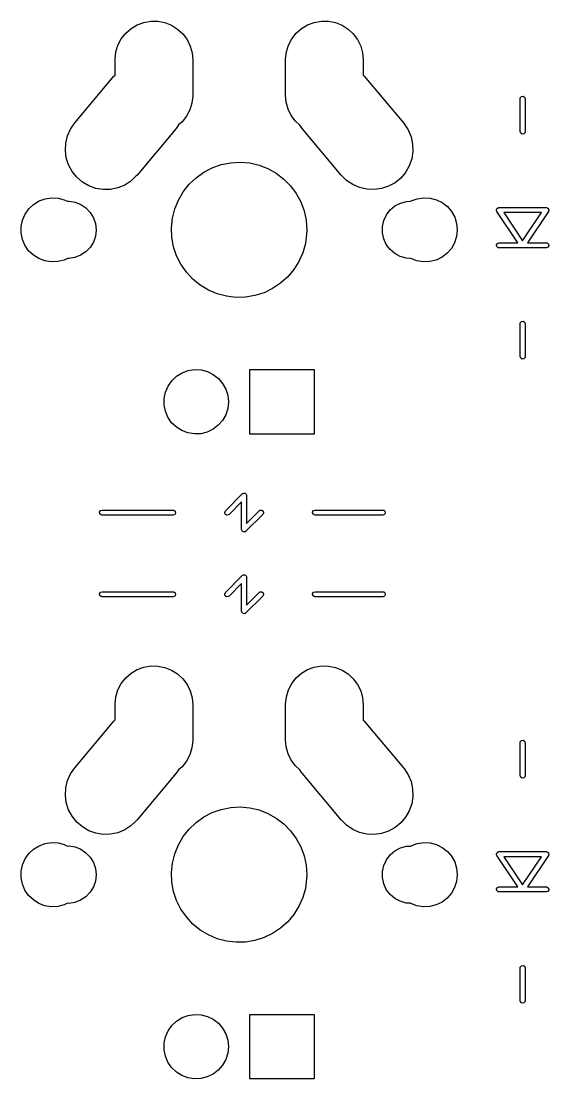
# Model space of a CAD drawing. Extents: x 0 to 132, y -20 to 105.
# Drawn here: x 21.35 to 36.95, y 22.02 to 53.27 of the extents above; entities that cross this region are included whole.
import ezdxf

# ---------------------------------------------------------------- set-up
doc = ezdxf.new("R2010")
doc.units = 0
doc.layers.add('BLACK', color=7, linetype='CONTINUOUS')

msp = doc.modelspace()

# ---------------------------------------------------------------- linework, layer by layer
at = {"layer": 'BLACK', "linetype": 'CONTINUOUS'}
for p, q in [((24.6, 53.0489), (24.7809, 53.1565)), ((24.7809, 53.1565), (24.9784, 53.2293)), ((24.9784, 53.2293), (25.1858, 53.265)), ((25.1858, 53.265), (25.3962, 53.2622)), ((25.3962, 53.2622), (25.6026, 53.2211)), ((25.6026, 53.2211), (25.7981, 53.1432)), ((25.7981, 53.1432), (25.9761, 53.0309)), ((29.64, 53.0489), (29.8209, 53.1565)), ((29.8209, 53.1565), (30.0184, 53.2293)), ((30.0184, 53.2293), (30.2258, 53.265)), ((30.2258, 53.265), (30.4362, 53.2622)), ((30.4362, 53.2622), (30.6426, 53.2211)), ((30.6426, 53.2211), (30.8381, 53.1432)), ((30.8381, 53.1432), (31.0161, 53.0309)), ((24.3115, 52.7448), (24.4418, 52.9101)), ((24.4418, 52.9101), (24.6, 53.0489)), ((25.9761, 53.0309), (26.1306, 52.888)), ((26.1306, 52.888), (26.2565, 52.7194)), ((29.3515, 52.7448), (29.4818, 52.9101)), ((29.4818, 52.9101), (29.64, 53.0489)), ((31.0161, 53.0309), (31.1706, 52.888)), ((31.1706, 52.888), (31.2965, 52.7194)), ((24.1511, 52.3576), (24.2135, 52.5586)), ((24.2135, 52.5586), (24.3115, 52.7448)), ((26.2565, 52.7194), (26.3496, 52.5306)), ((26.3496, 52.5306), (26.4067, 52.3281)), ((29.1911, 52.3576), (29.2535, 52.5586)), ((29.2535, 52.5586), (29.3515, 52.7448)), ((31.2965, 52.7194), (31.3896, 52.5306)), ((31.3896, 52.5306), (31.4467, 52.3281)), ((24.1264, 52.1486), (24.1511, 52.3576)), ((26.4067, 52.3281), (26.426, 52.1185)), ((29.1664, 52.1486), (29.1911, 52.3576)), ((31.4467, 52.3281), (31.466, 52.1185)), ((24.126, 52.1185), (24.1264, 52.1486)), ((24.126, 51.6705), (24.126, 52.1185)), ((26.426, 52.1185), (26.426, 51.0815)), ((29.166, 52.1185), (29.1664, 52.1486)), ((29.166, 51.0815), (29.166, 52.1185)), ((31.466, 52.1185), (31.466, 51.6675)), ((22.9382, 50.2581), (24.0952, 51.637)), ((24.0952, 51.637), (24.1157, 51.6608)), ((24.1157, 51.6608), (24.126, 51.6705)), ((31.466, 51.6675), (31.4968, 51.637)), ((31.4968, 51.637), (32.6538, 50.2581)), ((26.4256, 51.0514), (26.4009, 50.8424)), ((26.426, 51.0815), (26.4256, 51.0514)), ((29.1853, 50.8719), (29.166, 51.0815)), ((36.103, 50.9735), (36.1075, 50.9992)), ((36.103, 50.0035), (36.103, 50.9735)), ((36.1075, 50.9992), (36.1405, 51.0385)), ((36.1405, 51.0385), (36.191, 51.0474)), ((36.191, 51.0474), (36.2355, 51.0217)), ((36.2355, 51.0217), (36.253, 50.9735)), ((36.253, 50.9735), (36.253, 50.0035)), ((26.3385, 50.6414), (26.2405, 50.4552)), ((26.4009, 50.8424), (26.3385, 50.6414)), ((29.2424, 50.6694), (29.1853, 50.8719)), ((29.3355, 50.4806), (29.2424, 50.6694)), ((26.2405, 50.4552), (26.1102, 50.2899)), ((29.4614, 50.312), (29.3355, 50.4806)), ((29.589, 50.1941), (29.4614, 50.312)), ((22.7228, 49.8775), (22.813, 50.0777)), ((22.813, 50.0777), (22.9382, 50.2581)), ((25.9337, 50.0943), (24.7767, 48.7154)), ((26.006, 50.1985), (25.9337, 50.0943)), ((26.1102, 50.2899), (26.006, 50.1985)), ((29.6384, 50.1187), (29.589, 50.1941)), ((29.6583, 50.0943), (29.6384, 50.1187)), ((30.8153, 48.7154), (29.6583, 50.0943)), ((32.6538, 50.2581), (32.6737, 50.2338)), ((32.6737, 50.2338), (32.7941, 50.0502)), ((32.7941, 50.0502), (32.879, 49.8476)), ((36.1205, 49.9553), (36.103, 50.0035)), ((36.253, 50.0035), (36.2485, 49.9778)), ((22.6706, 49.6642), (22.7228, 49.8775)), ((32.879, 49.8476), (32.9256, 49.633)), ((36.165, 49.9296), (36.1205, 49.9553)), ((36.2155, 49.9385), (36.165, 49.9296)), ((36.2485, 49.9778), (36.2155, 49.9385)), ((22.6582, 49.4449), (22.6706, 49.6642)), ((22.6859, 49.2271), (22.6582, 49.4449)), ((32.9323, 49.4135), (32.8989, 49.1965)), ((32.9256, 49.633), (32.9323, 49.4135)), ((22.7528, 49.0179), (22.6859, 49.2271)), ((27.2683, 49.0291), (27.5453, 49.0842)), ((27.5453, 49.0842), (27.8274, 49.0998)), ((27.8274, 49.0998), (28.1089, 49.0754)), ((28.1089, 49.0754), (28.3841, 49.0116)), ((32.8989, 49.1965), (32.8265, 48.9892)), ((22.8568, 48.8245), (22.7528, 49.0179)), ((22.9942, 48.6532), (22.8568, 48.8245)), ((26.5212, 48.641), (26.751, 48.8053)), ((26.751, 48.8053), (27.0017, 48.9355)), ((27.0017, 48.9355), (27.2683, 49.0291)), ((28.3841, 49.0116), (28.6476, 48.9097)), ((28.6476, 48.9097), (28.894, 48.7716)), ((28.894, 48.7716), (29.1186, 48.6002)), ((32.7175, 48.7985), (32.5756, 48.6309)), ((32.8265, 48.9892), (32.7175, 48.7985)), ((23.1606, 48.5099), (22.9942, 48.6532)), ((23.3503, 48.3992), (23.1606, 48.5099)), ((24.5962, 48.5412), (24.4115, 48.4224)), ((24.7562, 48.6916), (24.5962, 48.5412)), ((24.7767, 48.7154), (24.7562, 48.6916)), ((26.1418, 48.2242), (26.3167, 48.446)), ((26.3167, 48.446), (26.5212, 48.641)), ((29.1186, 48.6002), (29.3168, 48.3989)), ((30.9713, 48.5608), (30.8153, 48.7154)), ((31.1528, 48.4372), (30.9713, 48.5608)), ((31.3538, 48.3488), (31.1528, 48.4372)), ((32.4056, 48.4919), (32.2131, 48.3863)), ((32.5756, 48.6309), (32.4056, 48.4919)), ((23.557, 48.325), (23.3503, 48.3992)), ((23.7737, 48.2897), (23.557, 48.325)), ((23.9933, 48.2945), (23.7737, 48.2897)), ((24.2083, 48.3392), (23.9933, 48.2945)), ((24.4115, 48.4224), (24.2083, 48.3392)), ((25.9999, 47.9799), (26.1418, 48.2242)), ((29.3168, 48.3989), (29.4847, 48.1717)), ((29.4847, 48.1717), (29.6188, 47.923)), ((31.5675, 48.2985), (31.3538, 48.3488)), ((31.7869, 48.2879), (31.5675, 48.2985)), ((32.0045, 48.3175), (31.7869, 48.2879)), ((32.2131, 48.3863), (32.0045, 48.3175)), ((21.5769, 47.7207), (21.7164, 47.8527)), ((21.7164, 47.8527), (21.8795, 47.9539)), ((21.8795, 47.9539), (22.0597, 48.0202)), ((22.0597, 48.0202), (22.2496, 48.0489)), ((22.2496, 48.0489), (22.4413, 48.0388)), ((22.4413, 48.0388), (22.6271, 47.9904)), ((22.6271, 47.9904), (22.7169, 47.9462)), ((22.7169, 47.9462), (22.7634, 47.9487)), ((22.7634, 47.9487), (22.9446, 47.9187)), ((22.9446, 47.9187), (23.1151, 47.8505)), ((23.1151, 47.8505), (23.2669, 47.7473)), ((25.8939, 47.718), (25.9999, 47.9799)), ((29.6188, 47.923), (29.7166, 47.658)), ((32.4007, 47.8047), (32.5631, 47.8903)), ((32.5631, 47.8903), (32.7401, 47.9391)), ((32.7401, 47.9391), (32.8664, 47.9457)), ((32.8664, 47.9457), (32.8795, 47.9539)), ((32.8795, 47.9539), (33.0597, 48.0202)), ((33.0597, 48.0202), (33.2496, 48.0489)), ((33.2496, 48.0489), (33.4413, 48.0388)), ((33.4413, 48.0388), (33.6271, 47.9904)), ((33.6271, 47.9904), (33.7994, 47.9056)), ((33.7994, 47.9056), (33.9511, 47.788)), ((21.3905, 47.3873), (21.4667, 47.5635)), ((21.4667, 47.5635), (21.5769, 47.7207)), ((23.2669, 47.7473), (23.393, 47.6139)), ((23.393, 47.6139), (23.4876, 47.4565)), ((25.8258, 47.4439), (25.8939, 47.718)), ((29.7166, 47.658), (29.776, 47.3818)), ((32.0713, 47.3739), (32.1489, 47.5403)), ((32.1489, 47.5403), (32.2605, 47.6862)), ((32.2605, 47.6862), (32.4007, 47.8047)), ((33.9511, 47.788), (34.0761, 47.6422)), ((34.0761, 47.6422), (34.1692, 47.4742)), ((35.4041, 47.6965), (35.4095, 47.7058)), ((35.4069, 47.681), (35.4041, 47.6965)), ((35.4052, 47.6654), (35.4069, 47.681)), ((35.4125, 47.6489), (35.4052, 47.6654)), ((35.4095, 47.7058), (35.4106, 47.7164)), ((35.4106, 47.7164), (35.4219, 47.7273)), ((35.413, 47.646), (35.4125, 47.6489)), ((35.4143, 47.6449), (35.413, 47.646)), ((35.4158, 47.6416), (35.4143, 47.6449)), ((36.0371, 46.7185), (35.4158, 47.6416)), ((35.4219, 47.7273), (35.4298, 47.741)), ((35.4298, 47.741), (35.4399, 47.7446)), ((35.4399, 47.7446), (35.4476, 47.752)), ((35.4476, 47.752), (35.4632, 47.7531)), ((35.4632, 47.7531), (35.478, 47.7585)), ((35.478, 47.7585), (36.878, 47.7585)), ((35.6189, 47.6085), (36.178, 46.7778)), ((36.7371, 47.6085), (35.6189, 47.6085)), ((36.178, 46.7778), (36.7371, 47.6085)), ((36.9402, 47.6416), (36.3189, 46.7185)), ((36.878, 47.7585), (36.8816, 47.7579)), ((36.8816, 47.7579), (36.8832, 47.7583)), ((36.8832, 47.7583), (36.8859, 47.7571)), ((36.8859, 47.7571), (36.9037, 47.754)), ((36.9037, 47.754), (36.9157, 47.7439)), ((36.9157, 47.7439), (36.93, 47.7375)), ((36.93, 47.7375), (36.9347, 47.7279)), ((36.9347, 47.7279), (36.943, 47.721)), ((36.944, 47.6569), (36.9402, 47.6416)), ((36.943, 47.721), (36.9457, 47.7055)), ((36.9519, 47.6705), (36.944, 47.6569)), ((36.9457, 47.7055), (36.9526, 47.6914)), ((36.9526, 47.6914), (36.95, 47.681)), ((36.95, 47.681), (36.9519, 47.6705)), ((21.3505, 47.0073), (21.3512, 47.1993)), ((21.3512, 47.1993), (21.3905, 47.3873)), ((23.4876, 47.4565), (23.5462, 47.2825)), ((23.5462, 47.2825), (23.566, 47.1)), ((25.797, 47.1628), (25.8258, 47.4439)), ((29.776, 47.3818), (29.796, 47.1)), ((32.0307, 47.0112), (32.0313, 47.1947)), ((32.0313, 47.1947), (32.0713, 47.3739)), ((34.1692, 47.4742), (34.2266, 47.291)), ((34.2266, 47.291), (34.246, 47.1)), ((21.3885, 46.8191), (21.3505, 47.0073)), ((23.5449, 46.9117), (23.4851, 46.7381)), ((23.566, 47.0941), (23.5449, 46.9117)), ((23.566, 47.1), (23.566, 47.0941)), ((25.8081, 46.8805), (25.797, 47.1628)), ((25.8588, 46.6026), (25.8081, 46.8805)), ((29.7921, 46.9744), (29.7544, 46.6944)), ((29.796, 47.1), (29.7921, 46.9744)), ((32.0695, 46.8317), (32.0307, 47.0112)), ((34.2252, 46.9025), (34.1665, 46.7197)), ((34.246, 47.0934), (34.2252, 46.9025)), ((34.246, 47.1), (34.246, 47.0934)), ((21.4635, 46.6423), (21.3885, 46.8191)), ((21.5725, 46.4843), (21.4635, 46.6423)), ((23.3894, 46.5814), (23.2624, 46.4489)), ((23.4851, 46.7381), (23.3894, 46.5814)), ((25.9482, 46.3346), (25.8588, 46.6026)), ((29.7544, 46.6944), (29.6778, 46.4225)), ((32.1459, 46.6648), (32.0695, 46.8317)), ((32.2564, 46.5181), (32.1459, 46.6648)), ((34.1665, 46.7197), (34.0723, 46.5524)), ((35.4041, 46.6565), (35.4298, 46.701)), ((35.413, 46.606), (35.4041, 46.6565)), ((35.4523, 46.573), (35.413, 46.606)), ((35.4298, 46.701), (35.478, 46.7185)), ((35.478, 46.5685), (35.4523, 46.573)), ((35.478, 46.7185), (36.0371, 46.7185)), ((36.878, 46.5685), (35.478, 46.5685)), ((36.3189, 46.7185), (36.878, 46.7185)), ((36.878, 46.7185), (36.9037, 46.714)), ((36.9262, 46.586), (36.878, 46.5685)), ((36.9037, 46.714), (36.943, 46.681)), ((36.9519, 46.6305), (36.9262, 46.586)), ((36.943, 46.681), (36.9519, 46.6305)), ((21.7111, 46.3514), (21.5725, 46.4843)), ((21.8736, 46.2491), (21.7111, 46.3514)), ((22.0533, 46.1815), (21.8736, 46.2491)), ((22.7164, 46.2535), (22.6209, 46.2073)), ((22.7575, 46.251), (22.7164, 46.2535)), ((22.9389, 46.2797), (22.7575, 46.251)), ((23.1098, 46.3467), (22.9389, 46.2797)), ((23.2624, 46.4489), (23.1098, 46.3467)), ((26.0745, 46.0819), (25.9482, 46.3346)), ((29.6778, 46.4225), (29.5635, 46.1641)), ((32.3958, 46.3987), (32.2564, 46.5181)), ((32.5576, 46.3119), (32.3958, 46.3987)), ((32.7342, 46.2619), (32.5576, 46.3119)), ((32.8656, 46.2541), (32.7342, 46.2619)), ((32.8736, 46.2491), (32.8656, 46.2541)), ((33.0533, 46.1815), (32.8736, 46.2491)), ((33.7938, 46.2909), (33.6209, 46.2073)), ((33.9463, 46.4075), (33.7938, 46.2909)), ((34.0723, 46.5524), (33.9463, 46.4075)), ((22.243, 46.1515), (22.0533, 46.1815)), ((22.4348, 46.1602), (22.243, 46.1515)), ((22.6209, 46.2073), (22.4348, 46.1602)), ((26.2351, 45.8495), (26.0745, 46.0819)), ((29.5635, 46.1641), (29.414, 45.9244)), ((33.243, 46.1515), (33.0533, 46.1815)), ((33.4348, 46.1602), (33.243, 46.1515)), ((33.6209, 46.2073), (33.4348, 46.1602)), ((26.4269, 45.6421), (26.2351, 45.8495)), ((26.646, 45.4637), (26.4269, 45.6421)), ((29.2323, 45.7082), (29.0218, 45.5197)), ((29.414, 45.9244), (29.2323, 45.7082)), ((26.888, 45.318), (26.646, 45.4637)), ((27.1482, 45.2078), (26.888, 45.318)), ((28.7869, 45.3627), (28.5322, 45.2404)), ((29.0218, 45.5197), (28.7869, 45.3627)), ((27.4212, 45.1354), (27.1482, 45.2078)), ((27.7018, 45.1022), (27.4212, 45.1354)), ((27.9842, 45.1089), (27.7018, 45.1022)), ((28.2629, 45.1553), (27.9842, 45.1089)), ((28.5322, 45.2404), (28.2629, 45.1553)), ((36.1075, 44.3492), (36.1405, 44.3885)), ((36.1405, 44.3885), (36.191, 44.3974)), ((36.191, 44.3974), (36.2355, 44.3717)), ((36.2355, 44.3717), (36.253, 44.3235)), ((36.103, 44.3235), (36.1075, 44.3492)), ((36.103, 43.3535), (36.103, 44.3235)), ((36.253, 44.3235), (36.253, 43.3535)), ((36.1205, 43.3053), (36.103, 43.3535)), ((36.165, 43.2796), (36.1205, 43.3053)), ((36.2155, 43.2885), (36.165, 43.2796)), ((36.2485, 43.3278), (36.2155, 43.2885)), ((36.253, 43.3535), (36.2485, 43.3278)), ((25.9448, 42.7747), (26.1085, 42.8761)), ((26.1085, 42.8761), (26.2891, 42.9426)), ((26.2891, 42.9426), (26.4795, 42.9714)), ((26.4795, 42.9714), (26.6717, 42.9613)), ((26.6717, 42.9613), (26.858, 42.9128)), ((26.858, 42.9128), (27.0307, 42.8278)), ((27.0307, 42.8278), (27.1829, 42.7098)), ((28.1135, 41.0675), (28.1135, 42.9725)), ((28.1135, 42.9725), (30.0185, 42.9725)), ((30.0185, 42.9725), (30.0185, 41.0675)), ((25.6945, 42.4847), (25.805, 42.6424)), ((25.805, 42.6424), (25.9448, 42.7747)), ((27.1829, 42.7098), (27.3081, 42.5636)), ((27.3081, 42.5636), (27.4015, 42.3952)), ((25.5787, 42.1196), (25.6181, 42.308)), ((25.6181, 42.308), (25.6945, 42.4847)), ((27.4015, 42.3952), (27.459, 42.2115)), ((27.459, 42.2115), (27.4785, 42.02)), ((25.578, 41.9271), (25.5787, 42.1196)), ((25.6161, 41.7383), (25.578, 41.9271)), ((27.4785, 42.0133), (27.4577, 41.822)), ((27.4785, 42.02), (27.4785, 42.0133)), ((25.6913, 41.5611), (25.6161, 41.7383)), ((25.8006, 41.4027), (25.6913, 41.5611)), ((27.3988, 41.6387), (27.3043, 41.4709)), ((27.4577, 41.822), (27.3988, 41.6387)), ((25.9396, 41.2694), (25.8006, 41.4027)), ((26.1025, 41.1668), (25.9396, 41.2694)), ((27.178, 41.3257), (27.0251, 41.2087)), ((27.3043, 41.4709), (27.178, 41.3257)), ((26.2827, 41.0991), (26.1025, 41.1668)), ((26.4728, 41.069), (26.2827, 41.0991)), ((26.6651, 41.0777), (26.4728, 41.069)), ((26.8518, 41.1249), (26.6651, 41.0777)), ((27.0251, 41.2087), (26.8518, 41.1249)), ((30.0185, 41.0675), (28.1135, 41.0675)), ((27.39, 38.7995), (27.89, 39.2995)), ((27.868, 39.0654), (27.496, 38.6935)), ((27.868, 38.2465), (27.868, 39.0654)), ((27.89, 39.2995), (27.9034, 39.3089)), ((27.9034, 39.3089), (27.9055, 39.3115)), ((27.9055, 39.3115), (27.9075, 39.3118)), ((27.9075, 39.3118), (27.9113, 39.3145)), ((27.9113, 39.3145), (27.9338, 39.3164)), ((27.9338, 39.3164), (27.956, 39.3204)), ((27.956, 39.3204), (27.959, 39.3186)), ((27.959, 39.3186), (27.9624, 39.3189)), ((27.9624, 39.3189), (27.9809, 39.306)), ((27.9809, 39.306), (28.0005, 39.2947)), ((28.0005, 39.2947), (28.0016, 39.2915)), ((28.0016, 39.2915), (28.0044, 39.2895)), ((28.0044, 39.2895), (28.0103, 39.2677)), ((28.0103, 39.2677), (28.018, 39.2465)), ((28.018, 39.2465), (28.018, 38.4276)), ((23.6691, 38.7595), (23.6948, 38.804)), ((23.678, 38.709), (23.6691, 38.7595)), ((23.6948, 38.804), (23.743, 38.8215)), ((23.743, 38.8215), (25.843, 38.8215)), ((25.843, 38.8215), (25.8687, 38.817)), ((25.8687, 38.817), (25.908, 38.784)), ((25.908, 38.784), (25.9169, 38.7335)), ((27.3683, 38.753), (27.39, 38.7995)), ((27.3816, 38.7035), (27.3683, 38.753)), ((28.018, 38.4276), (28.39, 38.7995)), ((28.39, 38.7995), (28.4113, 38.8145)), ((28.4113, 38.8145), (28.4624, 38.8189)), ((28.4624, 38.8189), (28.5044, 38.7895)), ((28.5044, 38.7895), (28.5177, 38.74)), ((29.9691, 38.7595), (29.9948, 38.804)), ((29.978, 38.709), (29.9691, 38.7595)), ((29.9948, 38.804), (30.043, 38.8215)), ((30.043, 38.8215), (32.043, 38.8215)), ((32.043, 38.8215), (32.0687, 38.817)), ((32.0687, 38.817), (32.108, 38.784)), ((32.108, 38.784), (32.1169, 38.7335)), ((23.7173, 38.676), (23.678, 38.709)), ((23.743, 38.6715), (23.7173, 38.676)), ((25.843, 38.6715), (23.743, 38.6715)), ((25.8912, 38.689), (25.843, 38.6715)), ((25.9169, 38.7335), (25.8912, 38.689)), ((27.4236, 38.6741), (27.3816, 38.7035)), ((27.4747, 38.6785), (27.4236, 38.6741)), ((27.496, 38.6935), (27.4747, 38.6785)), ((28.496, 38.6935), (27.996, 38.1935)), ((28.5177, 38.74), (28.496, 38.6935)), ((30.0173, 38.676), (29.978, 38.709)), ((30.043, 38.6715), (30.0173, 38.676)), ((32.043, 38.6715), (30.043, 38.6715)), ((32.0912, 38.689), (32.043, 38.6715)), ((32.1169, 38.7335), (32.0912, 38.689)), ((27.8757, 38.2253), (27.868, 38.2465)), ((27.8816, 38.2035), (27.8757, 38.2253)), ((27.8844, 38.2015), (27.8816, 38.2035)), ((27.8855, 38.1983), (27.8844, 38.2015)), ((27.9051, 38.187), (27.8855, 38.1983)), ((27.9236, 38.1741), (27.9051, 38.187)), ((27.927, 38.1744), (27.9236, 38.1741)), ((27.93, 38.1726), (27.927, 38.1744)), ((27.9522, 38.1766), (27.93, 38.1726)), ((27.9747, 38.1785), (27.9522, 38.1766)), ((27.9785, 38.1812), (27.9747, 38.1785)), ((27.9805, 38.1815), (27.9785, 38.1812)), ((27.9826, 38.1841), (27.9805, 38.1815)), ((27.996, 38.1935), (27.9826, 38.1841)), ((27.39, 36.3865), (27.89, 36.8865)), ((27.89, 36.8865), (27.9034, 36.8959)), ((27.9034, 36.8959), (27.9055, 36.8985)), ((27.9055, 36.8985), (27.9075, 36.8988)), ((27.9075, 36.8988), (27.9113, 36.9015)), ((27.9113, 36.9015), (27.9338, 36.9034)), ((27.9338, 36.9034), (27.956, 36.9074)), ((27.956, 36.9074), (27.959, 36.9056)), ((27.959, 36.9056), (27.9624, 36.9059)), ((27.9624, 36.9059), (27.9809, 36.893)), ((27.9809, 36.893), (28.0005, 36.8817)), ((28.0005, 36.8817), (28.0016, 36.8785)), ((28.0016, 36.8785), (28.0044, 36.8765)), ((28.0044, 36.8765), (28.0103, 36.8547)), ((27.868, 36.6524), (27.496, 36.2805)), ((27.868, 35.8335), (27.868, 36.6524)), ((28.0103, 36.8547), (28.018, 36.8335)), ((28.018, 36.8335), (28.018, 36.0146)), ((23.6691, 36.3465), (23.6948, 36.391)), ((23.678, 36.296), (23.6691, 36.3465)), ((23.7173, 36.263), (23.678, 36.296)), ((23.6948, 36.391), (23.743, 36.4085)), ((23.743, 36.2585), (23.7173, 36.263)), ((23.743, 36.4085), (25.843, 36.4085)), ((25.843, 36.2585), (23.743, 36.2585)), ((25.843, 36.4085), (25.8687, 36.404)), ((25.8912, 36.276), (25.843, 36.2585)), ((25.8687, 36.404), (25.908, 36.371)), ((25.9169, 36.3205), (25.8912, 36.276)), ((25.908, 36.371), (25.9169, 36.3205)), ((27.3683, 36.34), (27.39, 36.3865)), ((27.3816, 36.2905), (27.3683, 36.34)), ((27.4236, 36.2611), (27.3816, 36.2905)), ((27.4747, 36.2655), (27.4236, 36.2611)), ((27.496, 36.2805), (27.4747, 36.2655)), ((28.496, 36.2805), (27.996, 35.7805)), ((28.018, 36.0146), (28.39, 36.3865)), ((28.39, 36.3865), (28.4113, 36.4015)), ((28.4113, 36.4015), (28.4624, 36.4059)), ((28.4624, 36.4059), (28.5044, 36.3765)), ((28.5177, 36.327), (28.496, 36.2805)), ((28.5044, 36.3765), (28.5177, 36.327)), ((29.9691, 36.3465), (29.9948, 36.391)), ((29.978, 36.296), (29.9691, 36.3465)), ((30.0173, 36.263), (29.978, 36.296)), ((29.9948, 36.391), (30.043, 36.4085)), ((30.043, 36.2585), (30.0173, 36.263)), ((30.043, 36.4085), (32.043, 36.4085)), ((32.043, 36.2585), (30.043, 36.2585)), ((32.043, 36.4085), (32.0687, 36.404)), ((32.0912, 36.276), (32.043, 36.2585)), ((32.0687, 36.404), (32.108, 36.371)), ((32.1169, 36.3205), (32.0912, 36.276)), ((32.108, 36.371), (32.1169, 36.3205)), ((27.8757, 35.8123), (27.868, 35.8335)), ((27.8816, 35.7905), (27.8757, 35.8123)), ((27.8844, 35.7885), (27.8816, 35.7905)), ((27.8855, 35.7853), (27.8844, 35.7885)), ((27.9051, 35.774), (27.8855, 35.7853)), ((27.9236, 35.7611), (27.9051, 35.774)), ((27.927, 35.7614), (27.9236, 35.7611)), ((27.93, 35.7596), (27.927, 35.7614)), ((27.9522, 35.7636), (27.93, 35.7596)), ((27.9747, 35.7655), (27.9522, 35.7636)), ((27.9785, 35.7682), (27.9747, 35.7655)), ((27.9805, 35.7685), (27.9785, 35.7682)), ((27.9826, 35.7711), (27.9805, 35.7685)), ((27.996, 35.7805), (27.9826, 35.7711)), ((24.6, 33.9989), (24.7809, 34.1065)), ((24.7809, 34.1065), (24.9784, 34.1793)), ((24.9784, 34.1793), (25.1858, 34.215)), ((25.1858, 34.215), (25.3962, 34.2122)), ((25.3962, 34.2122), (25.6026, 34.1711)), ((25.6026, 34.1711), (25.7981, 34.0932)), ((25.7981, 34.0932), (25.9761, 33.9809)), ((29.64, 33.9989), (29.8209, 34.1065)), ((29.8209, 34.1065), (30.0184, 34.1793)), ((30.0184, 34.1793), (30.2258, 34.215)), ((30.2258, 34.215), (30.4362, 34.2122)), ((30.4362, 34.2122), (30.6426, 34.1711)), ((30.6426, 34.1711), (30.8381, 34.0932)), ((30.8381, 34.0932), (31.0161, 33.9809)), ((24.3115, 33.6948), (24.4418, 33.8601)), ((24.4418, 33.8601), (24.6, 33.9989)), ((25.9761, 33.9809), (26.1306, 33.838)), ((26.1306, 33.838), (26.2565, 33.6694)), ((29.3515, 33.6948), (29.4818, 33.8601)), ((29.4818, 33.8601), (29.64, 33.9989)), ((31.0161, 33.9809), (31.1706, 33.838)), ((31.1706, 33.838), (31.2965, 33.6694)), ((24.1511, 33.3076), (24.2135, 33.5086)), ((24.2135, 33.5086), (24.3115, 33.6948)), ((26.2565, 33.6694), (26.3496, 33.4806)), ((26.3496, 33.4806), (26.4067, 33.2781)), ((29.1911, 33.3076), (29.2535, 33.5086)), ((29.2535, 33.5086), (29.3515, 33.6948)), ((31.2965, 33.6694), (31.3896, 33.4806)), ((31.3896, 33.4806), (31.4467, 33.2781)), ((24.1264, 33.0986), (24.1511, 33.3076)), ((26.4067, 33.2781), (26.426, 33.0685)), ((29.1664, 33.0986), (29.1911, 33.3076)), ((31.4467, 33.2781), (31.466, 33.0685)), ((24.126, 33.0685), (24.1264, 33.0986)), ((24.126, 32.6205), (24.126, 33.0685)), ((26.426, 33.0685), (26.426, 32.0315)), ((29.166, 33.0685), (29.1664, 33.0986)), ((29.166, 32.0315), (29.166, 33.0685)), ((31.466, 33.0685), (31.466, 32.6175)), ((22.9382, 31.2081), (24.0952, 32.587)), ((24.0952, 32.587), (24.1157, 32.6108)), ((24.1157, 32.6108), (24.126, 32.6205)), ((31.466, 32.6175), (31.4968, 32.587)), ((31.4968, 32.587), (32.6538, 31.2081)), ((26.4256, 32.0014), (26.4009, 31.7924)), ((26.426, 32.0315), (26.4256, 32.0014)), ((29.1853, 31.8219), (29.166, 32.0315)), ((36.103, 31.9445), (36.1075, 31.9702)), ((36.103, 30.9745), (36.103, 31.9445)), ((36.1075, 31.9702), (36.1405, 32.0095)), ((36.1405, 32.0095), (36.191, 32.0184)), ((36.191, 32.0184), (36.2355, 31.9927)), ((36.2355, 31.9927), (36.253, 31.9445)), ((36.253, 31.9445), (36.253, 30.9745)), ((26.3385, 31.5914), (26.2405, 31.4052)), ((26.4009, 31.7924), (26.3385, 31.5914)), ((29.2424, 31.6194), (29.1853, 31.8219)), ((29.3355, 31.4306), (29.2424, 31.6194)), ((26.2405, 31.4052), (26.1102, 31.2399)), ((29.4614, 31.262), (29.3355, 31.4306)), ((29.589, 31.1441), (29.4614, 31.262)), ((22.7228, 30.8275), (22.813, 31.0277)), ((22.813, 31.0277), (22.9382, 31.2081)), ((25.9337, 31.0443), (24.7767, 29.6654)), ((26.006, 31.1485), (25.9337, 31.0443)), ((26.1102, 31.2399), (26.006, 31.1485)), ((29.6384, 31.0687), (29.589, 31.1441)), ((29.6583, 31.0443), (29.6384, 31.0687)), ((30.8153, 29.6654), (29.6583, 31.0443)), ((32.6538, 31.2081), (32.6737, 31.1838)), ((32.6737, 31.1838), (32.7941, 31.0002)), ((32.7941, 31.0002), (32.879, 30.7976)), ((36.1205, 30.9263), (36.103, 30.9745)), ((36.2485, 30.9488), (36.2155, 30.9095)), ((36.253, 30.9745), (36.2485, 30.9488)), ((22.6706, 30.6142), (22.7228, 30.8275)), ((32.879, 30.7976), (32.9256, 30.583)), ((36.165, 30.9006), (36.1205, 30.9263)), ((36.2155, 30.9095), (36.165, 30.9006)), ((22.6582, 30.3949), (22.6706, 30.6142)), ((22.6859, 30.1771), (22.6582, 30.3949)), ((32.9323, 30.3635), (32.8989, 30.1465)), ((32.9256, 30.583), (32.9323, 30.3635)), ((22.7528, 29.9679), (22.6859, 30.1771)), ((27.2683, 29.9791), (27.5453, 30.0342)), ((27.5453, 30.0342), (27.8274, 30.0498)), ((27.8274, 30.0498), (28.1089, 30.0254)), ((28.1089, 30.0254), (28.3841, 29.9616)), ((32.8989, 30.1465), (32.8265, 29.9392)), ((22.8568, 29.7745), (22.7528, 29.9679)), ((22.9942, 29.6032), (22.8568, 29.7745)), ((26.5212, 29.591), (26.751, 29.7553)), ((26.751, 29.7553), (27.0017, 29.8855)), ((27.0017, 29.8855), (27.2683, 29.9791)), ((28.3841, 29.9616), (28.6476, 29.8597)), ((28.6476, 29.8597), (28.894, 29.7216)), ((28.894, 29.7216), (29.1186, 29.5502)), ((32.7175, 29.7485), (32.5756, 29.5809)), ((32.8265, 29.9392), (32.7175, 29.7485)), ((23.1606, 29.4599), (22.9942, 29.6032)), ((23.3503, 29.3492), (23.1606, 29.4599)), ((24.5962, 29.4912), (24.4115, 29.3724)), ((24.7562, 29.6416), (24.5962, 29.4912)), ((24.7767, 29.6654), (24.7562, 29.6416)), ((26.1418, 29.1742), (26.3167, 29.396)), ((26.3167, 29.396), (26.5212, 29.591)), ((29.1186, 29.5502), (29.3168, 29.3489)), ((30.9713, 29.5108), (30.8153, 29.6654)), ((31.1528, 29.3872), (30.9713, 29.5108)), ((31.3538, 29.2988), (31.1528, 29.3872)), ((32.4056, 29.4419), (32.2131, 29.3363)), ((32.5756, 29.5809), (32.4056, 29.4419)), ((23.557, 29.275), (23.3503, 29.3492)), ((23.7737, 29.2397), (23.557, 29.275)), ((23.9933, 29.2445), (23.7737, 29.2397)), ((24.2083, 29.2892), (23.9933, 29.2445)), ((24.4115, 29.3724), (24.2083, 29.2892)), ((25.9999, 28.9299), (26.1418, 29.1742)), ((29.3168, 29.3489), (29.4847, 29.1217)), ((29.4847, 29.1217), (29.6188, 28.873)), ((31.5675, 29.2485), (31.3538, 29.2988)), ((31.7869, 29.2379), (31.5675, 29.2485)), ((32.0045, 29.2675), (31.7869, 29.2379)), ((32.2131, 29.3363), (32.0045, 29.2675)), ((21.5769, 28.6707), (21.7164, 28.8027)), ((21.7164, 28.8027), (21.8795, 28.9039)), ((21.8795, 28.9039), (22.0597, 28.9702)), ((22.0597, 28.9702), (22.2496, 28.9989)), ((22.2496, 28.9989), (22.4413, 28.9888)), ((22.4413, 28.9888), (22.6271, 28.9404)), ((22.6271, 28.9404), (22.7169, 28.8962)), ((22.7169, 28.8962), (22.7634, 28.8987)), ((22.7634, 28.8987), (22.9446, 28.8687)), ((22.9446, 28.8687), (23.1151, 28.8005)), ((23.1151, 28.8005), (23.2669, 28.6973)), ((25.8939, 28.668), (25.9999, 28.9299)), ((29.6188, 28.873), (29.7166, 28.608)), ((32.2605, 28.6362), (32.4007, 28.7547)), ((32.4007, 28.7547), (32.5631, 28.8403)), ((32.5631, 28.8403), (32.7401, 28.8891)), ((32.7401, 28.8891), (32.8664, 28.8957)), ((32.8664, 28.8957), (32.8795, 28.9039)), ((32.8795, 28.9039), (33.0597, 28.9702)), ((33.0597, 28.9702), (33.2496, 28.9989)), ((33.2496, 28.9989), (33.4413, 28.9888)), ((33.4413, 28.9888), (33.6271, 28.9404)), ((33.6271, 28.9404), (33.7994, 28.8556)), ((33.7994, 28.8556), (33.9511, 28.738)), ((21.3905, 28.3373), (21.4667, 28.5135)), ((21.4667, 28.5135), (21.5769, 28.6707)), ((23.2669, 28.6973), (23.393, 28.5639)), ((23.393, 28.5639), (23.4876, 28.4065)), ((25.8258, 28.3939), (25.8939, 28.668)), ((29.7166, 28.608), (29.776, 28.3318)), ((32.0713, 28.3239), (32.1489, 28.4903)), ((32.1489, 28.4903), (32.2605, 28.6362)), ((33.9511, 28.738), (34.0761, 28.5922)), ((34.0761, 28.5922), (34.1692, 28.4242)), ((35.4041, 28.6675), (35.4095, 28.6768)), ((35.4069, 28.652), (35.4041, 28.6675)), ((35.4052, 28.6364), (35.4069, 28.652)), ((35.4125, 28.6199), (35.4052, 28.6364)), ((35.4095, 28.6768), (35.4106, 28.6874)), ((35.4106, 28.6874), (35.4219, 28.6983)), ((35.413, 28.617), (35.4125, 28.6199)), ((35.4143, 28.6159), (35.413, 28.617)), ((35.4158, 28.6126), (35.4143, 28.6159)), ((36.0371, 27.6895), (35.4158, 28.6126)), ((35.4219, 28.6983), (35.4298, 28.712)), ((35.4298, 28.712), (35.4399, 28.7156)), ((35.4399, 28.7156), (35.4476, 28.723)), ((35.4476, 28.723), (35.4632, 28.7241)), ((35.4632, 28.7241), (35.478, 28.7295)), ((35.478, 28.7295), (36.878, 28.7295)), ((35.6189, 28.5795), (36.178, 27.7488)), ((36.7371, 28.5795), (35.6189, 28.5795)), ((36.178, 27.7488), (36.7371, 28.5795)), ((36.9402, 28.6126), (36.3189, 27.6895)), ((36.878, 28.7295), (36.8816, 28.7289)), ((36.8816, 28.7289), (36.8832, 28.7293)), ((36.8832, 28.7293), (36.8859, 28.7281)), ((36.8859, 28.7281), (36.9037, 28.725)), ((36.9037, 28.725), (36.9157, 28.7149)), ((36.9157, 28.7149), (36.93, 28.7085)), ((36.93, 28.7085), (36.9347, 28.6989)), ((36.9347, 28.6989), (36.943, 28.692)), ((36.944, 28.6279), (36.9402, 28.6126)), ((36.943, 28.692), (36.9457, 28.6765)), ((36.9519, 28.6415), (36.944, 28.6279)), ((36.9457, 28.6765), (36.9526, 28.6624)), ((36.9526, 28.6624), (36.95, 28.652)), ((36.95, 28.652), (36.9519, 28.6415)), ((21.3505, 27.9573), (21.3512, 28.1493)), ((21.3512, 28.1493), (21.3905, 28.3373)), ((23.4876, 28.4065), (23.5462, 28.2325)), ((23.5462, 28.2325), (23.566, 28.05)), ((25.797, 28.1128), (25.8258, 28.3939)), ((29.776, 28.3318), (29.796, 28.05)), ((32.0307, 27.9612), (32.0313, 28.1447)), ((32.0313, 28.1447), (32.0713, 28.3239)), ((34.1692, 28.4242), (34.2266, 28.241)), ((34.2266, 28.241), (34.246, 28.05)), ((21.3885, 27.7691), (21.3505, 27.9573)), ((23.5449, 27.8617), (23.4851, 27.6881)), ((23.566, 28.0441), (23.5449, 27.8617)), ((23.566, 28.05), (23.566, 28.0441)), ((25.8081, 27.8305), (25.797, 28.1128)), ((25.8588, 27.5526), (25.8081, 27.8305)), ((29.7921, 27.9244), (29.7544, 27.6444)), ((29.796, 28.05), (29.7921, 27.9244)), ((32.0695, 27.7817), (32.0307, 27.9612)), ((34.2252, 27.8525), (34.1665, 27.6697)), ((34.246, 28.0434), (34.2252, 27.8525)), ((34.246, 28.05), (34.246, 28.0434)), ((21.4635, 27.5923), (21.3885, 27.7691)), ((21.5725, 27.4343), (21.4635, 27.5923)), ((23.3894, 27.5314), (23.2624, 27.3989)), ((23.4851, 27.6881), (23.3894, 27.5314)), ((25.9482, 27.2846), (25.8588, 27.5526)), ((29.7544, 27.6444), (29.6778, 27.3725)), ((32.1459, 27.6148), (32.0695, 27.7817)), ((32.2564, 27.4681), (32.1459, 27.6148)), ((34.0723, 27.5024), (33.9463, 27.3575)), ((34.1665, 27.6697), (34.0723, 27.5024)), ((35.4041, 27.6275), (35.4298, 27.672)), ((35.413, 27.577), (35.4041, 27.6275)), ((35.4523, 27.544), (35.413, 27.577)), ((35.4298, 27.672), (35.478, 27.6895)), ((35.478, 27.5395), (35.4523, 27.544)), ((35.478, 27.6895), (36.0371, 27.6895)), ((36.878, 27.5395), (35.478, 27.5395)), ((36.3189, 27.6895), (36.878, 27.6895)), ((36.878, 27.6895), (36.9037, 27.685)), ((36.9262, 27.557), (36.878, 27.5395)), ((36.9037, 27.685), (36.943, 27.652)), ((36.9519, 27.6015), (36.9262, 27.557)), ((36.943, 27.652), (36.9519, 27.6015)), ((21.7111, 27.3014), (21.5725, 27.4343)), ((21.8736, 27.1991), (21.7111, 27.3014)), ((22.0533, 27.1315), (21.8736, 27.1991)), ((22.7164, 27.2035), (22.6209, 27.1573)), ((22.7575, 27.201), (22.7164, 27.2035)), ((22.9389, 27.2297), (22.7575, 27.201)), ((23.1098, 27.2967), (22.9389, 27.2297)), ((23.2624, 27.3989), (23.1098, 27.2967)), ((26.0745, 27.0319), (25.9482, 27.2846)), ((29.6778, 27.3725), (29.5635, 27.1141)), ((32.3958, 27.3487), (32.2564, 27.4681)), ((32.5576, 27.2619), (32.3958, 27.3487)), ((32.7342, 27.2119), (32.5576, 27.2619)), ((32.8656, 27.2041), (32.7342, 27.2119)), ((32.8736, 27.1991), (32.8656, 27.2041)), ((33.0533, 27.1315), (32.8736, 27.1991)), ((33.7938, 27.2409), (33.6209, 27.1573)), ((33.9463, 27.3575), (33.7938, 27.2409)), ((22.243, 27.1015), (22.0533, 27.1315)), ((22.4348, 27.1102), (22.243, 27.1015)), ((22.6209, 27.1573), (22.4348, 27.1102)), ((26.2351, 26.7995), (26.0745, 27.0319)), ((29.414, 26.8744), (29.2323, 26.6582)), ((29.5635, 27.1141), (29.414, 26.8744)), ((33.243, 27.1015), (33.0533, 27.1315)), ((33.4348, 27.1102), (33.243, 27.1015)), ((33.6209, 27.1573), (33.4348, 27.1102)), ((26.4269, 26.5921), (26.2351, 26.7995)), ((26.646, 26.4137), (26.4269, 26.5921)), ((29.2323, 26.6582), (29.0218, 26.4697)), ((26.888, 26.268), (26.646, 26.4137)), ((27.1482, 26.1578), (26.888, 26.268)), ((28.7869, 26.3127), (28.5322, 26.1904)), ((29.0218, 26.4697), (28.7869, 26.3127)), ((27.4212, 26.0854), (27.1482, 26.1578)), ((27.7018, 26.0522), (27.4212, 26.0854)), ((27.9842, 26.0589), (27.7018, 26.0522)), ((28.2629, 26.1053), (27.9842, 26.0589)), ((28.5322, 26.1904), (28.2629, 26.1053)), ((36.103, 25.2945), (36.1075, 25.3202)), ((36.1075, 25.3202), (36.1405, 25.3595)), ((36.1405, 25.3595), (36.191, 25.3684)), ((36.191, 25.3684), (36.2355, 25.3427)), ((36.2355, 25.3427), (36.253, 25.2945)), ((36.103, 24.3245), (36.103, 25.2945)), ((36.253, 25.2945), (36.253, 24.3245)), ((36.1205, 24.2763), (36.103, 24.3245)), ((36.165, 24.2506), (36.1205, 24.2763)), ((36.2155, 24.2595), (36.165, 24.2506)), ((36.2485, 24.2988), (36.2155, 24.2595)), ((36.253, 24.3245), (36.2485, 24.2988)), ((25.9448, 23.7247), (26.1085, 23.8261)), ((26.1085, 23.8261), (26.2891, 23.8926)), ((26.2891, 23.8926), (26.4795, 23.9214)), ((26.4795, 23.9214), (26.6717, 23.9113)), ((26.6717, 23.9113), (26.858, 23.8628)), ((26.858, 23.8628), (27.0307, 23.7778)), ((27.0307, 23.7778), (27.1829, 23.6598)), ((28.1135, 22.0175), (28.1135, 23.9225)), ((28.1135, 23.9225), (30.0185, 23.9225)), ((30.0185, 23.9225), (30.0185, 22.0175)), ((25.6945, 23.4347), (25.805, 23.5924)), ((25.805, 23.5924), (25.9448, 23.7247)), ((27.1829, 23.6598), (27.3081, 23.5136)), ((27.3081, 23.5136), (27.4015, 23.3452)), ((25.5787, 23.0696), (25.6181, 23.258)), ((25.6181, 23.258), (25.6945, 23.4347)), ((27.4015, 23.3452), (27.459, 23.1615)), ((27.459, 23.1615), (27.4785, 22.97)), ((25.578, 22.8771), (25.5787, 23.0696)), ((25.6161, 22.6883), (25.578, 22.8771)), ((27.4785, 22.9633), (27.4577, 22.772)), ((27.4785, 22.97), (27.4785, 22.9633)), ((25.6913, 22.5111), (25.6161, 22.6883)), ((25.8006, 22.3527), (25.6913, 22.5111)), ((27.3988, 22.5887), (27.3043, 22.4209)), ((27.4577, 22.772), (27.3988, 22.5887)), ((25.9396, 22.2194), (25.8006, 22.3527)), ((26.1025, 22.1168), (25.9396, 22.2194)), ((27.178, 22.2757), (27.0251, 22.1587)), ((27.3043, 22.4209), (27.178, 22.2757)), ((26.2827, 22.0491), (26.1025, 22.1168)), ((26.4728, 22.019), (26.2827, 22.0491)), ((26.6651, 22.0277), (26.4728, 22.019)), ((26.8518, 22.0749), (26.6651, 22.0277)), ((27.0251, 22.1587), (26.8518, 22.0749)), ((30.0185, 22.0175), (28.1135, 22.0175))]:
    msp.add_line(p, q, dxfattribs=at)

doc.saveas('drawing.dxf')
